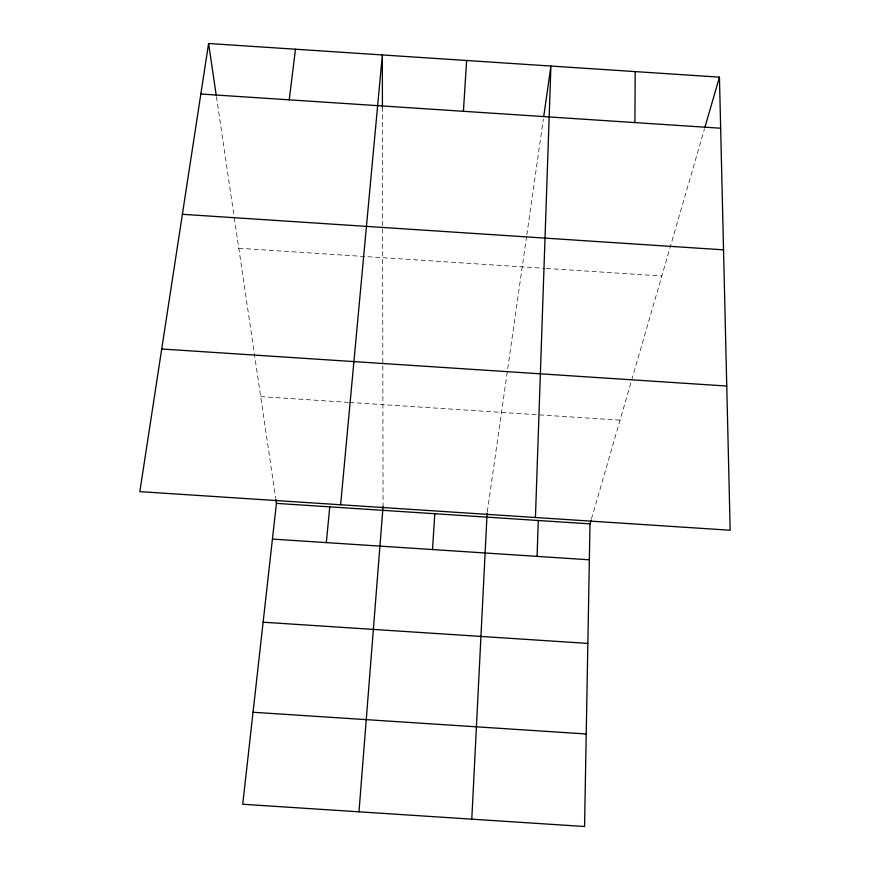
<?xml version="1.0" encoding="UTF-8"?>
<svg xmlns="http://www.w3.org/2000/svg" width="870" height="870" viewBox="0 0 870 870"><rect width="100%" height="100%" fill="white"/><g stroke="black" fill="none" stroke-linecap="round" stroke-linejoin="round"><path stroke-width="0.65" stroke-dasharray="4.35 3.26" d="M487.309 511.81L526.644 236.118M526.839 234.78L543.348 119.103M591.469 518.835L704.482 128.782M238.793 248.244L545.077 268.351M546.414 268.438L661.82 276.018M260.685 396.622L348.359 402.364M349.686 402.451L620.06 420.166M216.434 96.657L234.073 216.271M234.269 217.609L275.67 498.184M382.419 107.173L383.061 506.329"/><path stroke-width="1.3" d="M634.926 122.583L635.187 71.601M591.1 520.097L590.001 523.881L584.564 826.5L242.73 804.25L276.432 503.371L275.855 499.478M535.442 517.509L550.917 66.044L543.728 116.449M537.084 556.387L538.28 520.499M471.79 819.159L487.113 513.137M432.51 549.546L434.815 513.735M463.416 111.295L466.635 60.498M358.984 811.819L383.061 506.329M340.627 504.774L382.343 54.941L382.419 107.173M326.326 542.608L329.752 506.862M289.242 99.832L295.474 49.22M208.593 43.5L139.831 491.637L730.169 530.243L719.446 77.147L208.593 43.5L216.238 95.33M704.852 127.488L719.446 77.147M182.385 214.292L723.535 249.842M161.711 349L726.754 386.041M276.432 503.371L590.001 523.881M272.43 539.085L589.36 559.801M263.121 622.213L587.859 643.408M253.039 712.258L586.228 733.975M200.839 94.014L720.654 128.227"/></g></svg>
